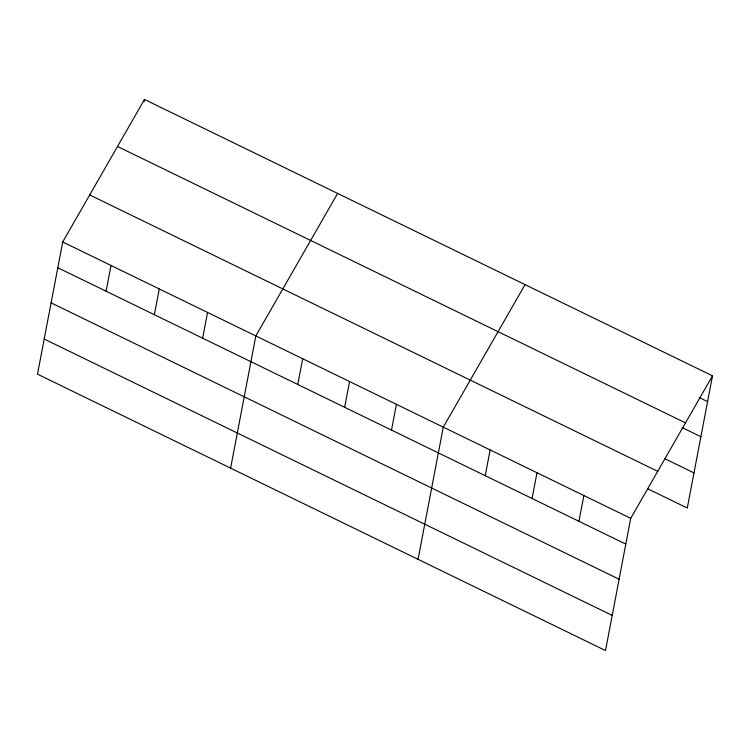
<?xml version="1.0" encoding="UTF-8"?>
<svg xmlns="http://www.w3.org/2000/svg" width="750" height="750" viewBox="0 0 750 750"><rect width="100%" height="100%" fill="white"/><g stroke="black" fill="none" stroke-linecap="round" stroke-linejoin="round"><path stroke-width="1.12" d="M62.719 241.969L37.5 374.166L605.503 650.541L630.722 518.344L712.5 375.834L144.497 99.459L62.719 241.969L630.722 518.344M106.087 291.216L111 265.463M144.075 101.7L144.497 99.459M154.369 314.709L159.281 288.956M202.641 338.203L207.553 312.45M230.616 468.131L255.834 335.934L337.622 193.425M297.787 384.497L302.7 358.744M344.644 407.297L349.556 381.544M391.509 430.097L396.422 404.344M418.059 559.341L443.278 427.144L525.056 284.634M485.222 475.697L490.134 449.944M532.087 498.497L537 472.744M578.944 521.297L583.856 495.544M712.5 375.834L687.281 508.031L647.709 488.775M699.253 397.538L707.587 401.588M117.516 146.484L685.509 422.869M682.144 427.594L700.884 436.716M664.828 458.719L693.984 472.903M89.709 194.944L657.703 471.319M57.806 267.722L625.809 544.097M51.103 302.85L619.106 579.225M44.203 339.037L612.197 615.413"/></g></svg>
